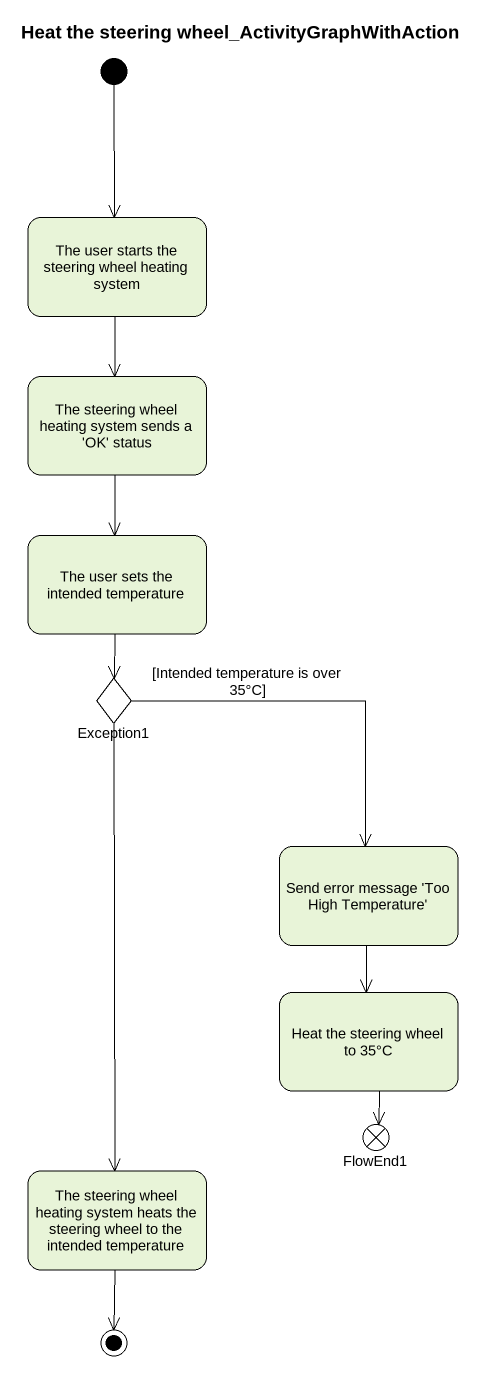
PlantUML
@startuml
title Heat the steering wheel_ActivityGraphWithAction
hide empty description
state "The user starts the steering wheel heating system" as The_user_starts_the
state "The steering wheel heating system sends a 'OK' status" as The_steering_wheel_heating
state "The user sets the intended temperature" as The_user_sets_the_intended
state Exception1 <<choice>>
state "Send error message 'Too High Temperature'" as Send_error_message_Too_High
state "Heat the steering wheel to 35°C" as Heat_the_steering_wheel_to
state FlowEnd1 <<end>>
state "The steering wheel heating system heats the steering wheel to the intended temperature" as The_steering_wheel_heating_2
[*] --> The_user_starts_the
The_user_starts_the --> The_steering_wheel_heating
The_steering_wheel_heating --> The_user_sets_the_intended
The_user_sets_the_intended --> Exception1
Exception1 --> Send_error_message_Too_High : [Intended temperature is over 35°C]
Exception1 --> The_steering_wheel_heating_2
Send_error_message_Too_High --> Heat_the_steering_wheel_to
Heat_the_steering_wheel_to --> FlowEnd1
The_steering_wheel_heating_2 --> [*]
@enduml
